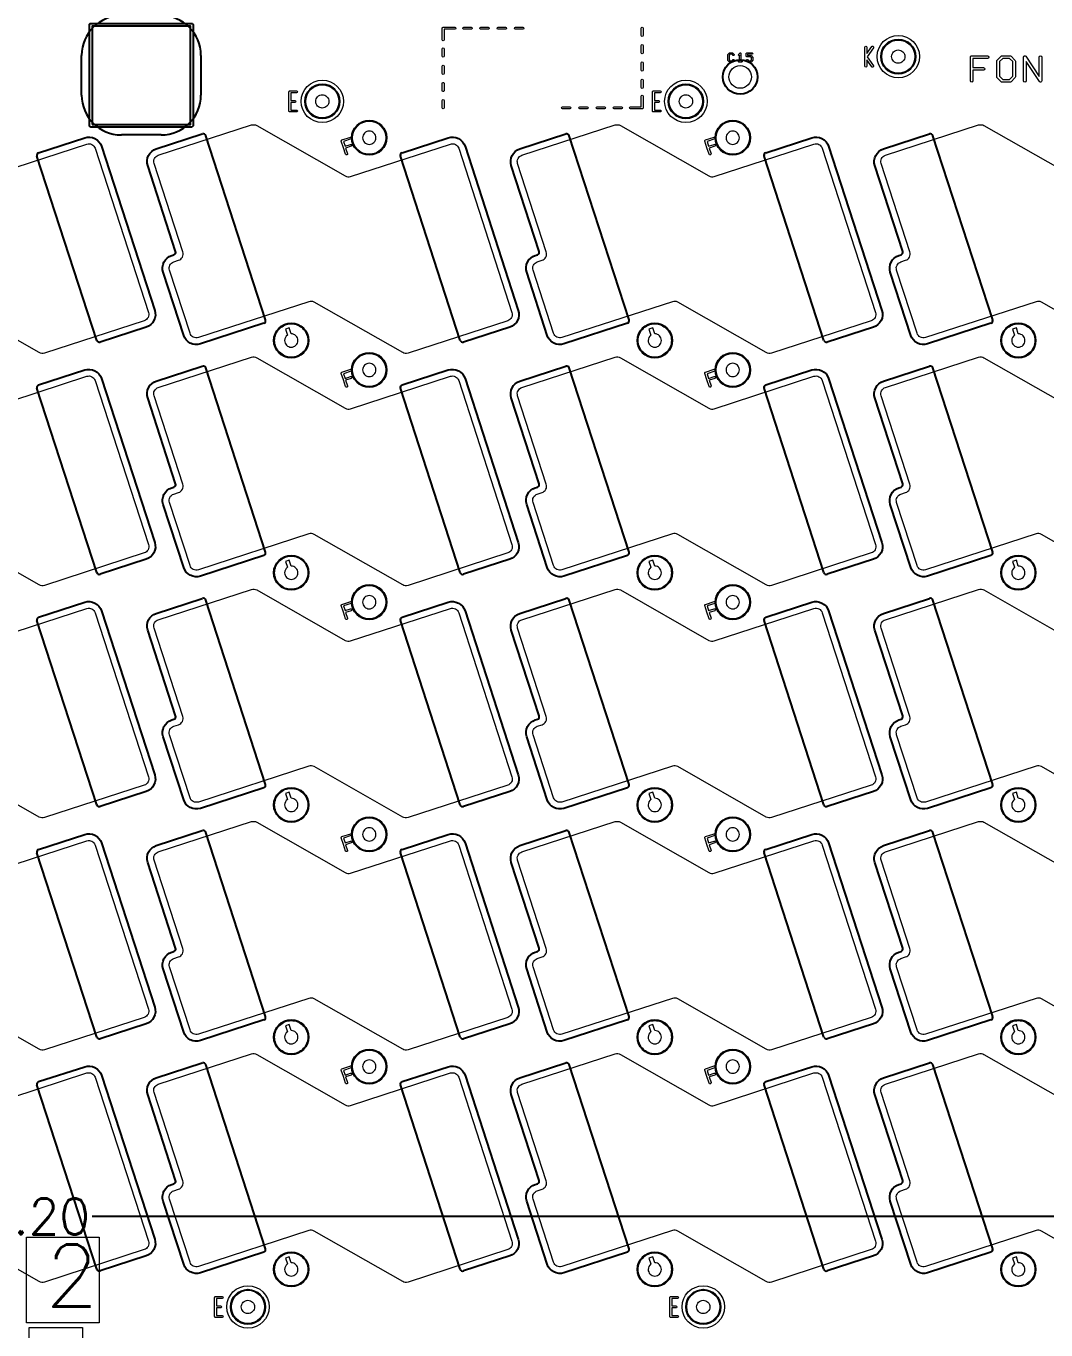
# Model space of a CAD drawing. Extents: x 2864 to 3941, y 2420 to 3182.
# Drawn here: x 3183.3 to 3260.1, y 2864.1 to 2962.4 of the extents above; entities that cross this region are included whole.
import ezdxf

# ---------------------------------------------------------------- set-up
doc = ezdxf.new("R2010")
doc.units = 0
doc.layers.get('0').update_dxf_attribs({"lineweight": 0})
doc.layers.get('Defpoints').update_dxf_attribs({"lineweight": 0})
for name, color, linetype in [('emia-t-dxf', 4, 'Continuous'), ('二维码', 11, 'Continuous'), ('尺寸线', 3, 'Continuous')]:
    doc.layers.add(name, color=color, linetype=linetype)
doc.layers.add('備註', color=1, linetype='Continuous', lineweight=0)
doc.styles.get("Standard").update_dxf_attribs({"font": 'simplex.shx', "height": 2.7})
doc.dimstyles.get("Standard").update_dxf_attribs({"dimtxt": 6, "dimasz": 0.18, "dimexe": 0.18, "dimexo": 0.0625, "dimgap": 0.09, "dimtad": 0, "dimzin": 0, "dimdsep": 46, "dimtxsty": 'Standard', "dimcen": 0.09, "dimadec": 0, "dimazin": 0, "dimtfac": 1, "dimtdec": 4, "dimtofl": 0, "dimtmove": 0, "dimatfit": 3, "dimfxl": 0, "dimtolj": 1, "dimtzin": 0, "dimarcsym": 0})

# ---------------------------------------------------------------- blocks, each defined once
blk = doc.blocks.new('*D5')
at = {"layer": 'Defpoints', "color": 0, "linetype": 'Continuous'}
for p in [(3291.338, 2872.667), (3072.138, 2856.456), (3291.338, 2856.456)]:
    blk.add_point(p, dxfattribs=at)
at = {"layer": '尺寸线', "color": 0, "linetype": 'Continuous', "lineweight": -2}
for p, q in [((3072.138, 2856.518), (3072.138, 2872.847)), ((3072.318, 2872.667), (3175.22, 2872.667)), ((3291.158, 2872.667), (3188.257, 2872.667)), ((3291.338, 2856.518), (3291.338, 2872.847))]:
    blk.add_line(p, q, dxfattribs=at)
at = {"layer": '尺寸线', "color": 0, "linetype": 'Continuous'}
for points in [[(3072.318, 2872.697), (3072.318, 2872.637), (3072.138, 2872.667)], [(3291.158, 2872.637), (3291.158, 2872.697), (3291.338, 2872.667)]]:
    blk.add_solid(points, dxfattribs=at)
at = {"layer": '尺寸线', "color": 0, "linetype": 'Continuous', "insert": (3181.738, 2872.667), "char_height": 2.7, "attachment_point": 5, "rotation": 360}
blk.add_mtext('\\A1;219.20', dxfattribs=at)

msp = doc.modelspace()

# ---------------------------------------------------------------- linework, layer by layer
at = {"linetype": 'Continuous'}
for points in [[(3214.634, 2961.328), (3214.634, 2962.203, -0.414239), (3214.71, 2962.278), (3215.585, 2962.278, -1), (3215.585, 2962.127), (3214.785, 2962.127), (3214.785, 2961.328, -1)], [(3216.26, 2962.127, -1), (3216.26, 2962.278), (3216.81, 2962.278, -1), (3216.81, 2962.127)], [(3217.56, 2962.127, -1), (3217.56, 2962.278), (3218.11, 2962.278, -1), (3218.11, 2962.127)], [(3218.86, 2962.127, -1), (3218.86, 2962.278), (3219.41, 2962.278, -1), (3219.41, 2962.127)], [(3220.16, 2962.127, -1), (3220.16, 2962.278), (3220.71, 2962.278, -1), (3220.71, 2962.127)], [(3229.635, 2961.652), (3229.635, 2962.202, -1), (3229.786, 2962.202), (3229.786, 2961.652, -1)], [(3214.634, 2960.103), (3214.634, 2960.653, -1), (3214.785, 2960.653), (3214.785, 2960.103, -1)], [(3229.635, 2960.352), (3229.635, 2960.902, -1), (3229.786, 2960.902), (3229.786, 2960.352, -1)], [(3248.511, 2960.069, -0.414217), (3249.011, 2960.569, -0.414217), (3249.511, 2960.069, -0.414217), (3249.011, 2959.569, -0.414217)], [(3229.635, 2959.052), (3229.635, 2959.602, -1), (3229.786, 2959.602), (3229.786, 2959.052, -1)], [(3236.154, 2959.803), (3236.154, 2960.201, -0.200121), (3236.168, 2960.236), (3236.268, 2960.335, -0.200121), (3236.303, 2960.35), (3236.502, 2960.35, -0.200121), (3236.537, 2960.335), (3236.636, 2960.236, -1), (3236.566, 2960.165), (3236.481, 2960.25), (3236.324, 2960.25), (3236.254, 2960.18), (3236.254, 2959.824), (3236.324, 2959.754), (3236.481, 2959.754), (3236.566, 2959.839, -1), (3236.636, 2959.768), (3236.537, 2959.669, -0.200121), (3236.502, 2959.654), (3236.303, 2959.654, -0.200121), (3236.268, 2959.669), (3236.168, 2959.768, -0.200121)], [(3237.554, 2960.101), (3237.554, 2960.3, -0.414253), (3237.604, 2960.35), (3238.001, 2960.35, -1), (3238.001, 2960.25), (3237.654, 2960.25), (3237.654, 2960.151), (3237.902, 2960.151, -0.200121), (3237.937, 2960.137), (3238.036, 2960.038, -0.200121), (3238.051, 2960.002), (3238.051, 2959.803, -0.200121), (3238.036, 2959.768), (3237.937, 2959.669, -0.200121), (3237.902, 2959.654), (3237.703, 2959.654, -0.200121), (3237.668, 2959.669), (3237.568, 2959.768, -1), (3237.639, 2959.839), (3237.724, 2959.754), (3237.881, 2959.754), (3237.951, 2959.824), (3237.951, 2959.981), (3237.881, 2960.051), (3237.604, 2960.051, -0.414253)], [(3254.442, 2958.246), (3254.442, 2959.14), (3254.442, 2960.034, -0.414228), (3254.542, 2960.134), (3255.734, 2960.134, -1), (3255.734, 2959.934), (3254.642, 2959.934), (3254.642, 2959.24), (3255.436, 2959.24, -1), (3255.436, 2959.04), (3254.642, 2959.04), (3254.642, 2958.246, -1)], [(3256.442, 2958.544), (3256.442, 2959.736, -0.200082), (3256.472, 2959.807), (3256.769, 2960.105, -0.200082), (3256.84, 2960.134), (3257.436, 2960.134, -0.200082), (3257.507, 2960.105), (3257.805, 2959.807, -0.200082), (3257.834, 2959.736), (3257.834, 2958.544, -0.200082), (3257.805, 2958.473), (3257.507, 2958.176, -0.200082), (3257.436, 2958.146), (3256.84, 2958.146, -0.200082), (3256.769, 2958.176), (3256.472, 2958.473, -0.200082)], [(3214.634, 2958.803), (3214.634, 2959.353, -1), (3214.785, 2959.353), (3214.785, 2958.803, -1)], [(3236.247, 2958.537, -0.414215), (3237.097, 2959.387, -0.414215), (3237.947, 2958.537, -0.414215), (3237.097, 2957.687, -0.414215)], [(3203.089, 2955.97), (3203.089, 2956.69), (3203.089, 2957.41, -0.414241), (3203.164, 2957.485), (3203.661, 2957.485, -1), (3203.661, 2957.335), (3203.239, 2957.335), (3203.239, 2956.765), (3203.536, 2956.765, -1), (3203.536, 2956.615), (3203.239, 2956.615), (3203.239, 2956.045), (3203.661, 2956.045, -1), (3203.661, 2955.895), (3203.164, 2955.895, -0.414241)], [(3214.634, 2957.503), (3214.634, 2958.053, -1), (3214.785, 2958.053), (3214.785, 2957.503, -1)], [(3229.635, 2957.752), (3229.635, 2958.302, -1), (3229.786, 2958.302), (3229.786, 2957.752, -1)], [(3230.489, 2955.97), (3230.489, 2956.69), (3230.489, 2957.41, -0.414241), (3230.564, 2957.485), (3231.061, 2957.485, -1), (3231.061, 2957.335), (3230.639, 2957.335), (3230.639, 2956.765), (3230.936, 2956.765, -1), (3230.936, 2956.615), (3230.639, 2956.615), (3230.639, 2956.045), (3231.061, 2956.045, -1), (3231.061, 2955.895), (3230.564, 2955.895, -0.414241)], [(3205.103, 2956.696, -0.414217), (3205.603, 2957.196, -0.414217), (3206.103, 2956.696, -0.414217), (3205.603, 2956.196, -0.414217)], [(3214.634, 2956.203), (3214.634, 2956.753, -1), (3214.785, 2956.753), (3214.785, 2956.203, -1)], [(3228.835, 2956.127, -1), (3228.835, 2956.278), (3229.634, 2956.278), (3229.634, 2957.077, -1), (3229.785, 2957.077), (3229.785, 2956.203, -0.414239), (3229.71, 2956.127)], [(3232.503, 2956.696, -0.414217), (3233.003, 2957.196, -0.414217), (3233.503, 2956.696, -0.414217), (3233.003, 2956.196, -0.414217)], [(3223.71, 2956.127, -1), (3223.71, 2956.278), (3224.26, 2956.278, -1), (3224.26, 2956.127)], [(3225.01, 2956.127, -1), (3225.01, 2956.278), (3225.56, 2956.278, -1), (3225.56, 2956.127)], [(3226.31, 2956.127, -1), (3226.31, 2956.278), (3226.86, 2956.278, -1), (3226.86, 2956.127)], [(3227.61, 2956.127, -1), (3227.61, 2956.278), (3228.16, 2956.278, -1), (3228.16, 2956.127)], [(3165.523, 2952.006, -0.41422), (3165.844, 2952.636), (3172.865, 2954.917, -0.211093), (3173.267, 2954.876), (3179.933, 2951.077, 0.211093), (3180.335, 2951.035), (3187.852, 2953.478, -0.41422), (3188.482, 2953.157), (3192.499, 2940.793, -0.414215), (3192.178, 2940.163), (3184.662, 2937.721, -0.211093), (3184.26, 2937.762), (3177.593, 2941.561, 0.211091), (3177.191, 2941.602), (3168.862, 2938.896, -0.414218), (3168.232, 2939.217), (3166.687, 2943.972, -0.414217), (3167.008, 2944.602), (3167.365, 2944.718, 0.414216), (3167.686, 2945.348)], [(3192.923, 2952.006, -0.41422), (3193.244, 2952.636), (3200.265, 2954.917, -0.211093), (3200.667, 2954.876), (3207.333, 2951.077, 0.211093), (3207.735, 2951.035), (3215.252, 2953.478, -0.41422), (3215.882, 2953.157), (3219.899, 2940.793, -0.414215), (3219.578, 2940.163), (3212.062, 2937.721, -0.211093), (3211.66, 2937.762), (3204.993, 2941.561, 0.211091), (3204.591, 2941.602), (3196.262, 2938.896, -0.414218), (3195.632, 2939.217), (3194.087, 2943.972, -0.414217), (3194.408, 2944.602), (3194.765, 2944.718, 0.414216), (3195.086, 2945.348)], [(3220.323, 2952.006, -0.41422), (3220.644, 2952.636), (3227.665, 2954.917, -0.211093), (3228.067, 2954.876), (3234.733, 2951.077, 0.211093), (3235.135, 2951.035), (3242.652, 2953.478, -0.41422), (3243.282, 2953.157), (3247.299, 2940.793, -0.414215), (3246.978, 2940.163), (3239.462, 2937.721, -0.211093), (3239.06, 2937.762), (3232.393, 2941.561, 0.211091), (3231.991, 2941.602), (3223.662, 2938.896, -0.414218), (3223.032, 2939.217), (3221.487, 2943.972, -0.414217), (3221.808, 2944.602), (3222.165, 2944.718, 0.414216), (3222.486, 2945.348)], [(3247.723, 2952.006, -0.41422), (3248.044, 2952.636), (3255.065, 2954.917, -0.211093), (3255.467, 2954.876), (3262.133, 2951.077, 0.211093), (3262.535, 2951.035), (3270.052, 2953.478, -0.41422), (3270.682, 2953.157), (3274.699, 2940.793, -0.414215), (3274.378, 2940.163), (3266.862, 2937.721, -0.211093), (3266.46, 2937.762), (3259.793, 2941.561, 0.211091), (3259.391, 2941.602), (3251.062, 2938.896, -0.414218), (3250.432, 2939.217), (3248.887, 2943.972, -0.414217), (3249.208, 2944.602), (3249.565, 2944.718, 0.414216), (3249.886, 2945.348)], [(3207.033, 2953.697, -0.414237), (3207.081, 2953.792), (3207.743, 2954.007, -1), (3207.789, 2953.864), (3207.199, 2953.672), (3207.314, 2953.319), (3207.739, 2953.457, -1), (3207.785, 2953.314), (3207.36, 2953.176), (3207.498, 2952.752, -1), (3207.356, 2952.705), (3207.195, 2953.201), (3207.194, 2953.201)], [(3208.638, 2953.956, 0.414217), (3209.138, 2953.456, 0.414217), (3209.638, 2953.956, 0.414217), (3209.138, 2954.456, 0.414217)], [(3234.433, 2953.697, -0.414237), (3234.481, 2953.792), (3235.143, 2954.007, -1), (3235.189, 2953.864), (3234.599, 2953.672), (3234.714, 2953.319), (3235.139, 2953.457, -1), (3235.185, 2953.314), (3234.76, 2953.176), (3234.898, 2952.752, -1), (3234.756, 2952.705), (3234.595, 2953.201), (3234.594, 2953.201)], [(3236.038, 2953.956, 0.414217), (3236.538, 2953.456, 0.414217), (3237.038, 2953.956, 0.414217), (3236.538, 2954.456, 0.414217)], [(3202.011, 2938.676, -0.414215), (3203.261, 2939.926, -0.414215), (3204.511, 2938.676, -0.414215), (3203.261, 2937.426, -0.414215)], [(3229.411, 2938.676, -0.414215), (3230.661, 2939.926, -0.414215), (3231.911, 2938.676, -0.414215), (3230.661, 2937.426, -0.414215)], [(3256.811, 2938.676, -0.414215), (3258.061, 2939.926, -0.414215), (3259.311, 2938.676, -0.414215), (3258.061, 2937.426, -0.414215)], [(3202.761, 2938.676, 0.414217), (3203.261, 2938.176, 0.414217), (3203.761, 2938.676, 0.414217), (3203.261, 2939.176, 0.002897), (3203.256, 2939.176), (3203.11, 2939.627), (3202.824, 2939.534), (3202.971, 2939.084, 0.242589)], [(3230.161, 2938.676, 0.414217), (3230.661, 2938.176, 0.414217), (3231.161, 2938.676, 0.414217), (3230.661, 2939.176, 0.002897), (3230.656, 2939.176), (3230.51, 2939.627), (3230.224, 2939.534), (3230.371, 2939.084, 0.242589)], [(3257.561, 2938.676, 0.414217), (3258.061, 2938.176, 0.414217), (3258.561, 2938.676, 0.414217), (3258.061, 2939.176, 0.002897), (3258.056, 2939.176), (3257.91, 2939.627), (3257.624, 2939.534), (3257.771, 2939.084, 0.242589)], [(3165.523, 2934.506, -0.41422), (3165.844, 2935.136), (3172.865, 2937.417, -0.211093), (3173.267, 2937.376), (3179.933, 2933.577, 0.211093), (3180.335, 2933.535), (3187.852, 2935.978, -0.41422), (3188.482, 2935.657), (3192.499, 2923.293, -0.414215), (3192.178, 2922.663), (3184.662, 2920.221, -0.211093), (3184.26, 2920.262), (3177.593, 2924.061, 0.211091), (3177.191, 2924.102), (3168.862, 2921.396, -0.414218), (3168.232, 2921.717), (3166.687, 2926.472, -0.414217), (3167.008, 2927.102), (3167.365, 2927.218, 0.414216), (3167.686, 2927.848)], [(3192.923, 2934.506, -0.41422), (3193.244, 2935.136), (3200.265, 2937.417, -0.211093), (3200.667, 2937.376), (3207.333, 2933.577, 0.211093), (3207.735, 2933.535), (3215.252, 2935.978, -0.41422), (3215.882, 2935.657), (3219.899, 2923.293, -0.414215), (3219.578, 2922.663), (3212.062, 2920.221, -0.211093), (3211.66, 2920.262), (3204.993, 2924.061, 0.211091), (3204.591, 2924.102), (3196.262, 2921.396, -0.414218), (3195.632, 2921.717), (3194.087, 2926.472, -0.414217), (3194.408, 2927.102), (3194.765, 2927.218, 0.414216), (3195.086, 2927.848)], [(3208.638, 2936.456, 0.414217), (3209.138, 2935.956, 0.414217), (3209.638, 2936.456, 0.414217), (3209.138, 2936.956, 0.414217)], [(3220.323, 2934.506, -0.41422), (3220.644, 2935.136), (3227.665, 2937.417, -0.211093), (3228.067, 2937.376), (3234.733, 2933.577, 0.211093), (3235.135, 2933.535), (3242.652, 2935.978, -0.41422), (3243.282, 2935.657), (3247.299, 2923.293, -0.414215), (3246.978, 2922.663), (3239.462, 2920.221, -0.211093), (3239.06, 2920.262), (3232.393, 2924.061, 0.211091), (3231.991, 2924.102), (3223.662, 2921.396, -0.414218), (3223.032, 2921.717), (3221.487, 2926.472, -0.414217), (3221.808, 2927.102), (3222.165, 2927.218, 0.414216), (3222.486, 2927.848)], [(3236.038, 2936.456, 0.414217), (3236.538, 2935.956, 0.414217), (3237.038, 2936.456, 0.414217), (3236.538, 2936.956, 0.414217)], [(3247.723, 2934.506, -0.41422), (3248.044, 2935.136), (3255.065, 2937.417, -0.211093), (3255.467, 2937.376), (3262.133, 2933.577, 0.211093), (3262.535, 2933.535), (3270.052, 2935.978, -0.41422), (3270.682, 2935.657), (3274.699, 2923.293, -0.414215), (3274.378, 2922.663), (3266.862, 2920.221, -0.211093), (3266.46, 2920.262), (3259.793, 2924.061, 0.211091), (3259.391, 2924.102), (3251.062, 2921.396, -0.414218), (3250.432, 2921.717), (3248.887, 2926.472, -0.414217), (3249.208, 2927.102), (3249.565, 2927.218, 0.414216), (3249.886, 2927.848)], [(3207.033, 2936.197, -0.414237), (3207.081, 2936.292), (3207.743, 2936.507, -1), (3207.789, 2936.364), (3207.199, 2936.172), (3207.314, 2935.819), (3207.739, 2935.957, -1), (3207.785, 2935.814), (3207.36, 2935.676), (3207.498, 2935.252, -1), (3207.356, 2935.205), (3207.195, 2935.701), (3207.194, 2935.701)], [(3234.433, 2936.197, -0.414237), (3234.481, 2936.292), (3235.143, 2936.507, -1), (3235.189, 2936.364), (3234.599, 2936.172), (3234.714, 2935.819), (3235.139, 2935.957, -1), (3235.185, 2935.814), (3234.76, 2935.676), (3234.898, 2935.252, -1), (3234.756, 2935.205), (3234.595, 2935.701), (3234.594, 2935.701)], [(3202.011, 2921.176, -0.414215), (3203.261, 2922.426, -0.414215), (3204.511, 2921.176, -0.414215), (3203.261, 2919.926, -0.414215)], [(3202.761, 2921.176, 0.414217), (3203.261, 2920.676, 0.414217), (3203.761, 2921.176, 0.414217), (3203.261, 2921.676, 0.002897), (3203.256, 2921.676), (3203.11, 2922.127), (3202.824, 2922.034), (3202.971, 2921.584, 0.242589)], [(3229.411, 2921.176, -0.414215), (3230.661, 2922.426, -0.414215), (3231.911, 2921.176, -0.414215), (3230.661, 2919.926, -0.414215)], [(3230.161, 2921.176, 0.414217), (3230.661, 2920.676, 0.414217), (3231.161, 2921.176, 0.414217), (3230.661, 2921.676, 0.002897), (3230.656, 2921.676), (3230.51, 2922.127), (3230.224, 2922.034), (3230.371, 2921.584, 0.242589)], [(3256.811, 2921.176, -0.414215), (3258.061, 2922.426, -0.414215), (3259.311, 2921.176, -0.414215), (3258.061, 2919.926, -0.414215)], [(3257.561, 2921.176, 0.414217), (3258.061, 2920.676, 0.414217), (3258.561, 2921.176, 0.414217), (3258.061, 2921.676, 0.002897), (3258.056, 2921.676), (3257.91, 2922.127), (3257.624, 2922.034), (3257.771, 2921.584, 0.242589)], [(3165.523, 2917.006, -0.41422), (3165.844, 2917.636), (3172.865, 2919.917, -0.211093), (3173.267, 2919.876), (3179.933, 2916.077, 0.211093), (3180.335, 2916.035), (3187.852, 2918.478, -0.41422), (3188.482, 2918.157), (3192.499, 2905.793, -0.414215), (3192.178, 2905.163), (3184.662, 2902.721, -0.211093), (3184.26, 2902.762), (3177.593, 2906.561, 0.211091), (3177.191, 2906.602), (3168.862, 2903.896, -0.414218), (3168.232, 2904.217), (3166.687, 2908.972, -0.414217), (3167.008, 2909.602), (3167.365, 2909.718, 0.414216), (3167.686, 2910.348)], [(3192.923, 2917.006, -0.41422), (3193.244, 2917.636), (3200.265, 2919.917, -0.211093), (3200.667, 2919.876), (3207.333, 2916.077, 0.211093), (3207.735, 2916.035), (3215.252, 2918.478, -0.41422), (3215.882, 2918.157), (3219.899, 2905.793, -0.414215), (3219.578, 2905.163), (3212.062, 2902.721, -0.211093), (3211.66, 2902.762), (3204.993, 2906.561, 0.211091), (3204.591, 2906.602), (3196.262, 2903.896, -0.414218), (3195.632, 2904.217), (3194.087, 2908.972, -0.414217), (3194.408, 2909.602), (3194.765, 2909.718, 0.414216), (3195.086, 2910.348)], [(3208.638, 2918.956, 0.414217), (3209.138, 2918.456, 0.414217), (3209.638, 2918.956, 0.414217), (3209.138, 2919.456, 0.414217)], [(3220.323, 2917.006, -0.41422), (3220.644, 2917.636), (3227.665, 2919.917, -0.211093), (3228.067, 2919.876), (3234.733, 2916.077, 0.211093), (3235.135, 2916.035), (3242.652, 2918.478, -0.41422), (3243.282, 2918.157), (3247.299, 2905.793, -0.414215), (3246.978, 2905.163), (3239.462, 2902.721, -0.211093), (3239.06, 2902.762), (3232.393, 2906.561, 0.211091), (3231.991, 2906.602), (3223.662, 2903.896, -0.414218), (3223.032, 2904.217), (3221.487, 2908.972, -0.414217), (3221.808, 2909.602), (3222.165, 2909.718, 0.414216), (3222.486, 2910.348)], [(3236.038, 2918.956, 0.414217), (3236.538, 2918.456, 0.414217), (3237.038, 2918.956, 0.414217), (3236.538, 2919.456, 0.414217)], [(3247.723, 2917.006, -0.41422), (3248.044, 2917.636), (3255.065, 2919.917, -0.211093), (3255.467, 2919.876), (3262.133, 2916.077, 0.211093), (3262.535, 2916.035), (3270.052, 2918.478, -0.41422), (3270.682, 2918.157), (3274.699, 2905.793, -0.414215), (3274.378, 2905.163), (3266.862, 2902.721, -0.211093), (3266.46, 2902.762), (3259.793, 2906.561, 0.211091), (3259.391, 2906.602), (3251.062, 2903.896, -0.414218), (3250.432, 2904.217), (3248.887, 2908.972, -0.414217), (3249.208, 2909.602), (3249.565, 2909.718, 0.414216), (3249.886, 2910.348)], [(3207.033, 2918.697, -0.414237), (3207.081, 2918.792), (3207.743, 2919.007, -1), (3207.789, 2918.864), (3207.199, 2918.672), (3207.314, 2918.319), (3207.739, 2918.457, -1), (3207.785, 2918.314), (3207.36, 2918.176), (3207.498, 2917.752, -1), (3207.356, 2917.705), (3207.195, 2918.201), (3207.194, 2918.201)], [(3234.433, 2918.697, -0.414237), (3234.481, 2918.792), (3235.143, 2919.007, -1), (3235.189, 2918.864), (3234.599, 2918.672), (3234.714, 2918.319), (3235.139, 2918.457, -1), (3235.185, 2918.314), (3234.76, 2918.176), (3234.898, 2917.752, -1), (3234.756, 2917.705), (3234.595, 2918.201), (3234.594, 2918.201)], [(3202.011, 2903.676, -0.414215), (3203.261, 2904.926, -0.414215), (3204.511, 2903.676, -0.414215), (3203.261, 2902.426, -0.414215)], [(3202.761, 2903.676, 0.414217), (3203.261, 2903.176, 0.414217), (3203.761, 2903.676, 0.414217), (3203.261, 2904.176, 0.002897), (3203.256, 2904.176), (3203.11, 2904.627), (3202.824, 2904.534), (3202.971, 2904.084, 0.242589)], [(3229.411, 2903.676, -0.414215), (3230.661, 2904.926, -0.414215), (3231.911, 2903.676, -0.414215), (3230.661, 2902.426, -0.414215)], [(3230.161, 2903.676, 0.414217), (3230.661, 2903.176, 0.414217), (3231.161, 2903.676, 0.414217), (3230.661, 2904.176, 0.002897), (3230.656, 2904.176), (3230.51, 2904.627), (3230.224, 2904.534), (3230.371, 2904.084, 0.242589)], [(3256.811, 2903.676, -0.414215), (3258.061, 2904.926, -0.414215), (3259.311, 2903.676, -0.414215), (3258.061, 2902.426, -0.414215)], [(3257.561, 2903.676, 0.414217), (3258.061, 2903.176, 0.414217), (3258.561, 2903.676, 0.414217), (3258.061, 2904.176, 0.002897), (3258.056, 2904.176), (3257.91, 2904.627), (3257.624, 2904.534), (3257.771, 2904.084, 0.242589)], [(3165.523, 2899.506, -0.41422), (3165.844, 2900.136), (3172.865, 2902.417, -0.211093), (3173.267, 2902.376), (3179.933, 2898.577, 0.211093), (3180.335, 2898.535), (3187.852, 2900.978, -0.41422), (3188.482, 2900.657), (3192.499, 2888.293, -0.414215), (3192.178, 2887.663), (3184.662, 2885.221, -0.211093), (3184.26, 2885.262), (3177.593, 2889.061, 0.211091), (3177.191, 2889.102), (3168.862, 2886.396, -0.414218), (3168.232, 2886.717), (3166.687, 2891.472, -0.414217), (3167.008, 2892.102), (3167.365, 2892.218, 0.414216), (3167.686, 2892.848)], [(3192.923, 2899.506, -0.41422), (3193.244, 2900.136), (3200.265, 2902.417, -0.211093), (3200.667, 2902.376), (3207.333, 2898.577, 0.211093), (3207.735, 2898.535), (3215.252, 2900.978, -0.41422), (3215.882, 2900.657), (3219.899, 2888.293, -0.414215), (3219.578, 2887.663), (3212.062, 2885.221, -0.211093), (3211.66, 2885.262), (3204.993, 2889.061, 0.211091), (3204.591, 2889.102), (3196.262, 2886.396, -0.414218), (3195.632, 2886.717), (3194.087, 2891.472, -0.414217), (3194.408, 2892.102), (3194.765, 2892.218, 0.414216), (3195.086, 2892.848)], [(3207.033, 2901.197, -0.414237), (3207.081, 2901.292), (3207.743, 2901.507, -1), (3207.789, 2901.364), (3207.199, 2901.172), (3207.314, 2900.819), (3207.739, 2900.957, -1), (3207.785, 2900.814), (3207.36, 2900.676), (3207.498, 2900.252, -1), (3207.356, 2900.205), (3207.195, 2900.701), (3207.194, 2900.701)], [(3208.638, 2901.456, 0.414217), (3209.138, 2900.956, 0.414217), (3209.638, 2901.456, 0.414217), (3209.138, 2901.956, 0.414217)], [(3220.323, 2899.506, -0.41422), (3220.644, 2900.136), (3227.665, 2902.417, -0.211093), (3228.067, 2902.376), (3234.733, 2898.577, 0.211093), (3235.135, 2898.535), (3242.652, 2900.978, -0.41422), (3243.282, 2900.657), (3247.299, 2888.293, -0.414215), (3246.978, 2887.663), (3239.462, 2885.221, -0.211093), (3239.06, 2885.262), (3232.393, 2889.061, 0.211091), (3231.991, 2889.102), (3223.662, 2886.396, -0.414218), (3223.032, 2886.717), (3221.487, 2891.472, -0.414217), (3221.808, 2892.102), (3222.165, 2892.218, 0.414216), (3222.486, 2892.848)], [(3234.433, 2901.197, -0.414237), (3234.481, 2901.292), (3235.143, 2901.507, -1), (3235.189, 2901.364), (3234.599, 2901.172), (3234.714, 2900.819), (3235.139, 2900.957, -1), (3235.185, 2900.814), (3234.76, 2900.676), (3234.898, 2900.252, -1), (3234.756, 2900.205), (3234.595, 2900.701), (3234.594, 2900.701)], [(3236.038, 2901.456, 0.414217), (3236.538, 2900.956, 0.414217), (3237.038, 2901.456, 0.414217), (3236.538, 2901.956, 0.414217)], [(3247.723, 2899.506, -0.41422), (3248.044, 2900.136), (3255.065, 2902.417, -0.211093), (3255.467, 2902.376), (3262.133, 2898.577, 0.211093), (3262.535, 2898.535), (3270.052, 2900.978, -0.41422), (3270.682, 2900.657), (3274.699, 2888.293, -0.414215), (3274.378, 2887.663), (3266.862, 2885.221, -0.211093), (3266.46, 2885.262), (3259.793, 2889.061, 0.211091), (3259.391, 2889.102), (3251.062, 2886.396, -0.414218), (3250.432, 2886.717), (3248.887, 2891.472, -0.414217), (3249.208, 2892.102), (3249.565, 2892.218, 0.414216), (3249.886, 2892.848)], [(3202.011, 2886.176, -0.414215), (3203.261, 2887.426, -0.414215), (3204.511, 2886.176, -0.414215), (3203.261, 2884.926, -0.414215)], [(3202.761, 2886.176, 0.414217), (3203.261, 2885.676, 0.414217), (3203.761, 2886.176, 0.414217), (3203.261, 2886.676, 0.002897), (3203.256, 2886.676), (3203.11, 2887.127), (3202.824, 2887.034), (3202.971, 2886.584, 0.242589)], [(3229.411, 2886.176, -0.414215), (3230.661, 2887.426, -0.414215), (3231.911, 2886.176, -0.414215), (3230.661, 2884.926, -0.414215)], [(3230.161, 2886.176, 0.414217), (3230.661, 2885.676, 0.414217), (3231.161, 2886.176, 0.414217), (3230.661, 2886.676, 0.002897), (3230.656, 2886.676), (3230.51, 2887.127), (3230.224, 2887.034), (3230.371, 2886.584, 0.242589)], [(3256.811, 2886.176, -0.414215), (3258.061, 2887.426, -0.414215), (3259.311, 2886.176, -0.414215), (3258.061, 2884.926, -0.414215)], [(3257.561, 2886.176, 0.414217), (3258.061, 2885.676, 0.414217), (3258.561, 2886.176, 0.414217), (3258.061, 2886.676, 0.002897), (3258.056, 2886.676), (3257.91, 2887.127), (3257.624, 2887.034), (3257.771, 2886.584, 0.242589)], [(3165.523, 2882.006, -0.41422), (3165.844, 2882.636), (3172.865, 2884.917, -0.211093), (3173.267, 2884.876), (3179.933, 2881.077, 0.211093), (3180.335, 2881.035), (3187.852, 2883.478, -0.41422), (3188.482, 2883.157), (3192.499, 2870.793, -0.414215), (3192.178, 2870.163), (3184.662, 2867.721, -0.211093), (3184.26, 2867.762), (3177.593, 2871.561, 0.211091), (3177.191, 2871.602), (3168.862, 2868.896, -0.414218), (3168.232, 2869.217), (3166.687, 2873.972, -0.414217), (3167.008, 2874.602), (3167.365, 2874.718, 0.414216), (3167.686, 2875.348)], [(3192.923, 2882.006, -0.41422), (3193.244, 2882.636), (3200.265, 2884.917, -0.211093), (3200.667, 2884.876), (3207.333, 2881.077, 0.211093), (3207.735, 2881.035), (3215.252, 2883.478, -0.41422), (3215.882, 2883.157), (3219.899, 2870.793, -0.414215), (3219.578, 2870.163), (3212.062, 2867.721, -0.211093), (3211.66, 2867.762), (3204.993, 2871.561, 0.211091), (3204.591, 2871.602), (3196.262, 2868.896, -0.414218), (3195.632, 2869.217), (3194.087, 2873.972, -0.414217), (3194.408, 2874.602), (3194.765, 2874.718, 0.414216), (3195.086, 2875.348)], [(3220.323, 2882.006, -0.41422), (3220.644, 2882.636), (3227.665, 2884.917, -0.211093), (3228.067, 2884.876), (3234.733, 2881.077, 0.211093), (3235.135, 2881.035), (3242.652, 2883.478, -0.41422), (3243.282, 2883.157), (3247.299, 2870.793, -0.414215), (3246.978, 2870.163), (3239.462, 2867.721, -0.211093), (3239.06, 2867.762), (3232.393, 2871.561, 0.211091), (3231.991, 2871.602), (3223.662, 2868.896, -0.414218), (3223.032, 2869.217), (3221.487, 2873.972, -0.414217), (3221.808, 2874.602), (3222.165, 2874.718, 0.414216), (3222.486, 2875.348)], [(3247.723, 2882.006, -0.41422), (3248.044, 2882.636), (3255.065, 2884.917, -0.211093), (3255.467, 2884.876), (3262.133, 2881.077, 0.211093), (3262.535, 2881.035), (3270.052, 2883.478, -0.41422), (3270.682, 2883.157), (3274.699, 2870.793, -0.414215), (3274.378, 2870.163), (3266.862, 2867.721, -0.211093), (3266.46, 2867.762), (3259.793, 2871.561, 0.211091), (3259.391, 2871.602), (3251.062, 2868.896, -0.414218), (3250.432, 2869.217), (3248.887, 2873.972, -0.414217), (3249.208, 2874.602), (3249.565, 2874.718, 0.414216), (3249.886, 2875.348)], [(3207.033, 2883.697, -0.414237), (3207.081, 2883.792), (3207.743, 2884.007, -1), (3207.789, 2883.864), (3207.199, 2883.672), (3207.314, 2883.319), (3207.739, 2883.457, -1), (3207.785, 2883.314), (3207.36, 2883.176), (3207.498, 2882.752, -1), (3207.356, 2882.705), (3207.195, 2883.201), (3207.194, 2883.201)], [(3208.638, 2883.956, 0.414217), (3209.138, 2883.456, 0.414217), (3209.638, 2883.956, 0.414217), (3209.138, 2884.456, 0.414217)], [(3234.433, 2883.697, -0.414237), (3234.481, 2883.792), (3235.143, 2884.007, -1), (3235.189, 2883.864), (3234.599, 2883.672), (3234.714, 2883.319), (3235.139, 2883.457, -1), (3235.185, 2883.314), (3234.76, 2883.176), (3234.898, 2882.752, -1), (3234.756, 2882.705), (3234.595, 2883.201), (3234.594, 2883.201)], [(3236.038, 2883.956, 0.414217), (3236.538, 2883.456, 0.414217), (3237.038, 2883.956, 0.414217), (3236.538, 2884.456, 0.414217)], [(3202.011, 2868.676, -0.414215), (3203.261, 2869.926, -0.414215), (3204.511, 2868.676, -0.414215), (3203.261, 2867.426, -0.414215)], [(3202.761, 2868.676, 0.414217), (3203.261, 2868.176, 0.414217), (3203.761, 2868.676, 0.414217), (3203.261, 2869.176, 0.002897), (3203.256, 2869.176), (3203.11, 2869.627), (3202.824, 2869.534), (3202.971, 2869.084, 0.242589)], [(3229.411, 2868.676, -0.414215), (3230.661, 2869.926, -0.414215), (3231.911, 2868.676, -0.414215), (3230.661, 2867.426, -0.414215)], [(3230.161, 2868.676, 0.414217), (3230.661, 2868.176, 0.414217), (3231.161, 2868.676, 0.414217), (3230.661, 2869.176, 0.002897), (3230.656, 2869.176), (3230.51, 2869.627), (3230.224, 2869.534), (3230.371, 2869.084, 0.242589)], [(3256.811, 2868.676, -0.414215), (3258.061, 2869.926, -0.414215), (3259.311, 2868.676, -0.414215), (3258.061, 2867.426, -0.414215)], [(3257.561, 2868.676, 0.414217), (3258.061, 2868.176, 0.414217), (3258.561, 2868.676, 0.414217), (3258.061, 2869.176, 0.002897), (3258.056, 2869.176), (3257.91, 2869.627), (3257.624, 2869.534), (3257.771, 2869.084, 0.242589)], [(3197.485, 2865.123), (3197.485, 2865.844), (3197.485, 2866.564, -0.414241), (3197.56, 2866.639), (3198.057, 2866.639, -1), (3198.057, 2866.489), (3197.635, 2866.489), (3197.635, 2865.919), (3197.932, 2865.919, -1), (3197.932, 2865.769), (3197.635, 2865.769), (3197.635, 2865.198), (3198.057, 2865.198, -1), (3198.057, 2865.048), (3197.56, 2865.048, -0.414241)], [(3199.499, 2865.849, -0.414217), (3199.999, 2866.349, -0.414217), (3200.499, 2865.849, -0.414217), (3199.999, 2865.349, -0.414217)], [(3231.8, 2865.123), (3231.8, 2865.844), (3231.8, 2866.564, -0.414241), (3231.875, 2866.639), (3232.371, 2866.639, -1), (3232.371, 2866.489), (3231.95, 2866.489), (3231.95, 2865.919), (3232.247, 2865.919, -1), (3232.247, 2865.769), (3231.95, 2865.769), (3231.95, 2865.198), (3232.371, 2865.198, -1), (3232.371, 2865.048), (3231.875, 2865.048, -0.414241)], [(3233.814, 2865.849, -0.414217), (3234.314, 2866.349, -0.414217), (3234.814, 2865.849, -0.414217), (3234.314, 2865.349, -0.414217)]]:
    msp.add_lwpolyline(points, format="xyb", close=True, dxfattribs=at)
for points in [[(3246.497, 2959.343), (3246.497, 2960.784, -1), (3246.647, 2960.784), (3246.647, 2960.304)], [(3246.647, 2960.304), (3247.007, 2960.826, -1), (3247.131, 2960.741), (3246.663, 2960.063), (3247.131, 2959.386, -1), (3247.007, 2959.301), (3246.647, 2959.823)], [(3237.052, 2960.179), (3237.038, 2960.165, -1), (3236.968, 2960.236)], [(3237.102, 2959.654), (3237.003, 2959.654, -1), (3237.003, 2959.754), (3237.052, 2959.754), (3237.052, 2960.179)], [(3236.968, 2960.236), (3237.067, 2960.335, -0.669786), (3237.152, 2960.3), (3237.152, 2959.754), (3237.202, 2959.754, -1), (3237.202, 2959.654), (3237.102, 2959.654)], [(3246.647, 2959.823), (3246.647, 2959.343, -1), (3246.497, 2959.343)], [(3258.442, 2958.246), (3258.442, 2960.034, -0.742398), (3258.625, 2960.09), (3259.634, 2958.576)], [(3258.642, 2959.704), (3258.642, 2958.246, -1), (3258.442, 2958.246)], [(3259.634, 2958.576), (3259.634, 2960.034, -1), (3259.834, 2960.034), (3259.834, 2958.246, -0.742398), (3259.651, 2958.191), (3258.642, 2959.704)]]:
    msp.add_lwpolyline(points, format="xyb", dxfattribs=at)
for points in [[(3256.642, 2958.585), (3256.882, 2958.346), (3257.395, 2958.346), (3257.634, 2958.585), (3257.634, 2959.695), (3257.395, 2959.934), (3256.882, 2959.934), (3256.642, 2959.695)], [(3183.52, 2860.302), (3183.52, 2864.302), (3187.52, 2864.302), (3187.52, 2860.302)]]:
    msp.add_lwpolyline(points, close=True, dxfattribs=at)
for centre, radius in [((3249.011, 2960.069), 1.6), ((3249.011, 2960.069), 1.25), ((3205.603, 2956.696), 1.6), ((3205.603, 2956.696), 1.25), ((3233.003, 2956.696), 1.6), ((3233.003, 2956.696), 1.25), ((3209.138, 2953.956), 1.25), ((3236.538, 2953.956), 1.25), ((3209.138, 2936.456), 1.25), ((3236.538, 2936.456), 1.25), ((3209.138, 2918.956), 1.25), ((3236.538, 2918.956), 1.25), ((3209.138, 2901.456), 1.25), ((3236.538, 2901.456), 1.25), ((3209.138, 2883.956), 1.25), ((3236.538, 2883.956), 1.25), ((3199.999, 2865.849), 1.6), ((3199.999, 2865.849), 1.25), ((3234.314, 2865.849), 1.6), ((3234.314, 2865.849), 1.25)]:
    msp.add_circle(centre, radius)
at = {"layer": 'emia-t-dxf'}
for p, q in [((3187.458, 2957.164), (3187.458, 2960.164)), ((3196.458, 2960.164), (3196.458, 2957.164)), ((3193.458, 2954.164), (3190.458, 2954.164)), ((3193.09, 2953.111), (3196.561, 2954.239)), ((3201.325, 2940.225), (3196.813, 2954.111)), ((3220.49, 2953.111), (3223.961, 2954.239)), ((3228.725, 2940.225), (3224.213, 2954.111)), ((3247.89, 2953.111), (3251.361, 2954.239)), ((3256.125, 2940.225), (3251.613, 2954.111)), ((3188.604, 2938.686), (3184.092, 2952.572)), ((3216.004, 2938.686), (3211.492, 2952.572)), ((3243.404, 2938.686), (3238.892, 2952.572)), ((3193.09, 2935.611), (3196.561, 2936.739)), ((3201.325, 2922.725), (3196.813, 2936.611)), ((3220.49, 2935.611), (3223.961, 2936.739)), ((3228.725, 2922.725), (3224.213, 2936.611)), ((3247.89, 2935.611), (3251.361, 2936.739)), ((3256.125, 2922.725), (3251.613, 2936.611)), ((3188.604, 2921.186), (3184.092, 2935.072)), ((3216.004, 2921.186), (3211.492, 2935.072)), ((3243.404, 2921.186), (3238.892, 2935.072)), ((3193.09, 2918.111), (3196.561, 2919.239)), ((3220.49, 2918.111), (3223.961, 2919.239)), ((3247.89, 2918.111), (3251.361, 2919.239)), ((3201.325, 2905.225), (3196.813, 2919.111)), ((3228.725, 2905.225), (3224.213, 2919.111)), ((3256.125, 2905.225), (3251.613, 2919.111)), ((3188.604, 2903.686), (3184.092, 2917.572)), ((3216.004, 2903.686), (3211.492, 2917.572)), ((3243.404, 2903.686), (3238.892, 2917.572)), ((3193.09, 2900.611), (3196.561, 2901.739)), ((3201.325, 2887.725), (3196.813, 2901.611)), ((3220.49, 2900.611), (3223.961, 2901.739)), ((3228.725, 2887.725), (3224.213, 2901.611)), ((3247.89, 2900.611), (3251.361, 2901.739)), ((3256.125, 2887.725), (3251.613, 2901.611)), ((3188.604, 2886.186), (3184.092, 2900.072)), ((3216.004, 2886.186), (3211.492, 2900.072)), ((3243.404, 2886.186), (3238.892, 2900.072)), ((3193.09, 2883.111), (3196.561, 2884.239)), ((3201.325, 2870.225), (3196.813, 2884.111)), ((3220.49, 2883.111), (3223.961, 2884.239)), ((3228.725, 2870.225), (3224.213, 2884.111)), ((3247.89, 2883.111), (3251.361, 2884.239)), ((3256.125, 2870.225), (3251.613, 2884.111)), ((3188.604, 2868.686), (3184.092, 2882.572)), ((3216.004, 2868.686), (3211.492, 2882.572)), ((3243.404, 2868.686), (3238.892, 2882.572))]:
    msp.add_line(p, q, dxfattribs=at)
at = {"layer": 'emia-t-dxf', "linetype": 'Continuous'}
for points in [[(3184.221, 2952.824), (3187.697, 2953.953, -0.414215), (3188.957, 2953.311), (3192.975, 2940.947, -0.414216), (3192.332, 2939.687), (3188.856, 2938.558)], [(3211.621, 2952.824), (3215.097, 2953.953, -0.414215), (3216.357, 2953.311), (3220.375, 2940.947, -0.414216), (3219.732, 2939.687), (3216.256, 2938.558)], [(3239.021, 2952.824), (3242.497, 2953.953, -0.414215), (3243.757, 2953.311), (3247.775, 2940.947, -0.414216), (3247.132, 2939.687), (3243.656, 2938.558)], [(3194.549, 2945.384), (3192.448, 2951.851, -0.414215), (3193.09, 2953.111)], [(3221.949, 2945.384), (3219.848, 2951.851, -0.414215), (3220.49, 2953.111)], [(3249.349, 2945.384), (3247.248, 2951.851, -0.414215), (3247.89, 2953.111)], [(3201.196, 2939.973), (3196.416, 2938.42, -0.414215), (3195.156, 2939.062), (3193.611, 2943.818, -0.414214), (3194.253, 2945.078), (3194.421, 2945.132)], [(3228.596, 2939.973), (3223.816, 2938.42, -0.414215), (3222.556, 2939.062), (3221.011, 2943.818, -0.414214), (3221.653, 2945.078), (3221.821, 2945.132)], [(3255.996, 2939.973), (3251.216, 2938.42, -0.414215), (3249.956, 2939.062), (3248.411, 2943.818, -0.414214), (3249.053, 2945.078), (3249.221, 2945.132)], [(3184.221, 2935.324), (3187.697, 2936.453, -0.414215), (3188.957, 2935.811), (3192.975, 2923.447, -0.414216), (3192.332, 2922.187), (3188.856, 2921.058)], [(3211.621, 2935.324), (3215.097, 2936.453, -0.414215), (3216.357, 2935.811), (3220.375, 2923.447, -0.414216), (3219.732, 2922.187), (3216.256, 2921.058)], [(3239.021, 2935.324), (3242.497, 2936.453, -0.414215), (3243.757, 2935.811), (3247.775, 2923.447, -0.414216), (3247.132, 2922.187), (3243.656, 2921.058)], [(3194.549, 2927.884), (3192.448, 2934.351, -0.414215), (3193.09, 2935.611)], [(3221.949, 2927.884), (3219.848, 2934.351, -0.414215), (3220.49, 2935.611)], [(3249.349, 2927.884), (3247.248, 2934.351, -0.414215), (3247.89, 2935.611)], [(3201.196, 2922.473), (3196.416, 2920.92, -0.414215), (3195.156, 2921.562), (3193.611, 2926.318, -0.414214), (3194.253, 2927.578), (3194.421, 2927.632)], [(3228.596, 2922.473), (3223.816, 2920.92, -0.414215), (3222.556, 2921.562), (3221.011, 2926.318, -0.414214), (3221.653, 2927.578), (3221.821, 2927.632)], [(3255.996, 2922.473), (3251.216, 2920.92, -0.414215), (3249.956, 2921.562), (3248.411, 2926.318, -0.414214), (3249.053, 2927.578), (3249.221, 2927.632)], [(3184.221, 2917.824), (3187.697, 2918.953, -0.414215), (3188.957, 2918.311), (3192.975, 2905.947, -0.414216), (3192.332, 2904.687), (3188.856, 2903.558)], [(3211.621, 2917.824), (3215.097, 2918.953, -0.414215), (3216.357, 2918.311), (3220.375, 2905.947, -0.414216), (3219.732, 2904.687), (3216.256, 2903.558)], [(3239.021, 2917.824), (3242.497, 2918.953, -0.414215), (3243.757, 2918.311), (3247.775, 2905.947, -0.414216), (3247.132, 2904.687), (3243.656, 2903.558)], [(3194.549, 2910.384), (3192.448, 2916.851, -0.414215), (3193.09, 2918.111)], [(3221.949, 2910.384), (3219.848, 2916.851, -0.414215), (3220.49, 2918.111)], [(3249.349, 2910.384), (3247.248, 2916.851, -0.414215), (3247.89, 2918.111)], [(3201.196, 2904.973), (3196.416, 2903.42, -0.414215), (3195.156, 2904.062), (3193.611, 2908.818, -0.414214), (3194.253, 2910.078), (3194.421, 2910.132)], [(3228.596, 2904.973), (3223.816, 2903.42, -0.414215), (3222.556, 2904.062), (3221.011, 2908.818, -0.414214), (3221.653, 2910.078), (3221.821, 2910.132)], [(3255.996, 2904.973), (3251.216, 2903.42, -0.414215), (3249.956, 2904.062), (3248.411, 2908.818, -0.414214), (3249.053, 2910.078), (3249.221, 2910.132)], [(3184.221, 2900.324), (3187.697, 2901.453, -0.414215), (3188.957, 2900.811), (3192.975, 2888.447, -0.414216), (3192.332, 2887.187), (3188.856, 2886.058)], [(3211.621, 2900.324), (3215.097, 2901.453, -0.414215), (3216.357, 2900.811), (3220.375, 2888.447, -0.414216), (3219.732, 2887.187), (3216.256, 2886.058)], [(3239.021, 2900.324), (3242.497, 2901.453, -0.414215), (3243.757, 2900.811), (3247.775, 2888.447, -0.414216), (3247.132, 2887.187), (3243.656, 2886.058)], [(3194.549, 2892.884), (3192.448, 2899.351, -0.414215), (3193.09, 2900.611)], [(3221.949, 2892.884), (3219.848, 2899.351, -0.414215), (3220.49, 2900.611)], [(3249.349, 2892.884), (3247.248, 2899.351, -0.414215), (3247.89, 2900.611)], [(3201.196, 2887.473), (3196.416, 2885.92, -0.414215), (3195.156, 2886.562), (3193.611, 2891.318, -0.414214), (3194.253, 2892.578), (3194.421, 2892.632)], [(3228.596, 2887.473), (3223.816, 2885.92, -0.414215), (3222.556, 2886.562), (3221.011, 2891.318, -0.414214), (3221.653, 2892.578), (3221.821, 2892.632)], [(3255.996, 2887.473), (3251.216, 2885.92, -0.414215), (3249.956, 2886.562), (3248.411, 2891.318, -0.414214), (3249.053, 2892.578), (3249.221, 2892.632)], [(3184.221, 2882.824), (3187.697, 2883.953, -0.414215), (3188.957, 2883.311), (3192.975, 2870.947, -0.414216), (3192.332, 2869.687), (3188.856, 2868.558)], [(3211.621, 2882.824), (3215.097, 2883.953, -0.414215), (3216.357, 2883.311), (3220.375, 2870.947, -0.414216), (3219.732, 2869.687), (3216.256, 2868.558)], [(3239.021, 2882.824), (3242.497, 2883.953, -0.414215), (3243.757, 2883.311), (3247.775, 2870.947, -0.414216), (3247.132, 2869.687), (3243.656, 2868.558)], [(3194.549, 2875.384), (3192.448, 2881.851, -0.414215), (3193.09, 2883.111)], [(3221.949, 2875.384), (3219.848, 2881.851, -0.414215), (3220.49, 2883.111)], [(3249.349, 2875.384), (3247.248, 2881.851, -0.414215), (3247.89, 2883.111)], [(3201.196, 2869.973), (3196.416, 2868.42, -0.414215), (3195.156, 2869.062), (3193.611, 2873.818, -0.414214), (3194.253, 2875.078), (3194.421, 2875.132)], [(3228.596, 2869.973), (3223.816, 2868.42, -0.414215), (3222.556, 2869.062), (3221.011, 2873.818, -0.414214), (3221.653, 2875.078), (3221.821, 2875.132)], [(3255.996, 2869.973), (3251.216, 2868.42, -0.414215), (3249.956, 2869.062), (3248.411, 2873.818, -0.414214), (3249.053, 2875.078), (3249.221, 2875.132)]]:
    msp.add_lwpolyline(points, format="xyb", dxfattribs=at)
at = {"layer": 'emia-t-dxf'}
for centre in [(3249.011, 2960.069), (3237.097, 2958.537), (3205.603, 2956.696), (3233.003, 2956.696), (3209.138, 2953.956), (3236.538, 2953.956), (3203.261, 2938.676), (3230.661, 2938.676), (3258.061, 2938.676), (3209.138, 2936.456), (3236.538, 2936.456), (3203.261, 2921.176), (3230.661, 2921.176), (3258.061, 2921.176), (3209.138, 2918.956), (3236.538, 2918.956), (3203.261, 2903.676), (3230.661, 2903.676), (3258.061, 2903.676), (3209.138, 2901.456), (3236.538, 2901.456), (3203.261, 2886.176), (3230.661, 2886.176), (3258.061, 2886.176), (3209.138, 2883.956), (3236.538, 2883.956), (3203.261, 2868.676), (3230.661, 2868.676), (3258.061, 2868.676), (3199.999, 2865.849), (3234.314, 2865.849)]:
    msp.add_circle(centre, 1.3, dxfattribs=at)
for centre, radius, start, end in [((3190.458, 2960.164), 3, 90, 180), ((3193.458, 2960.164), 3, 0, 90), ((3190.458, 2957.164), 3, 180, 270), ((3193.458, 2957.164), 3, 270, 0), ((3196.623, 2954.049), 0.2, 17.99976, 108.00044), ((3224.023, 2954.049), 0.2, 17.99976, 108.00044), ((3251.423, 2954.049), 0.2, 17.99976, 108.00044), ((3184.282, 2952.633), 0.2, 107.99976, 198.00044), ((3211.682, 2952.633), 0.2, 107.99976, 198.00044), ((3239.082, 2952.633), 0.2, 107.99976, 198.00044), ((3194.359, 2945.322), 0.2, 287.99976, 18.00044), ((3221.759, 2945.322), 0.2, 287.99976, 18.00044), ((3249.159, 2945.322), 0.2, 287.99976, 18.00044), ((3201.134, 2940.164), 0.2, 288.00044, 17.99976), ((3228.534, 2940.164), 0.2, 288.00044, 17.99976), ((3255.934, 2940.164), 0.2, 288.00044, 17.99976), ((3188.794, 2938.748), 0.2, 198.00044, 287.99976), ((3216.194, 2938.748), 0.2, 198.00044, 287.99976), ((3243.594, 2938.748), 0.2, 198.00044, 287.99976), ((3196.623, 2936.549), 0.2, 17.99976, 108.00044), ((3224.023, 2936.549), 0.2, 17.99976, 108.00044), ((3251.423, 2936.549), 0.2, 17.99976, 108.00044), ((3184.282, 2935.133), 0.2, 107.99976, 198.00044), ((3211.682, 2935.133), 0.2, 107.99976, 198.00044), ((3239.082, 2935.133), 0.2, 107.99976, 198.00044), ((3194.359, 2927.822), 0.2, 287.99976, 18.00044), ((3221.759, 2927.822), 0.2, 287.99976, 18.00044), ((3249.159, 2927.822), 0.2, 287.99976, 18.00044), ((3201.134, 2922.664), 0.2, 288.00044, 17.99976), ((3228.534, 2922.664), 0.2, 288.00044, 17.99976), ((3255.934, 2922.664), 0.2, 288.00044, 17.99976), ((3188.794, 2921.248), 0.2, 198.00044, 287.99976), ((3216.194, 2921.248), 0.2, 198.00044, 287.99976), ((3243.594, 2921.248), 0.2, 198.00044, 287.99976), ((3196.623, 2919.049), 0.2, 17.99976, 108.00044), ((3224.023, 2919.049), 0.2, 17.99976, 108.00044), ((3251.423, 2919.049), 0.2, 17.99976, 108.00044), ((3184.282, 2917.633), 0.2, 107.99976, 198.00044), ((3211.682, 2917.633), 0.2, 107.99976, 198.00044), ((3239.082, 2917.633), 0.2, 107.99976, 198.00044), ((3194.359, 2910.322), 0.2, 287.99976, 18.00044), ((3221.759, 2910.322), 0.2, 287.99976, 18.00044), ((3249.159, 2910.322), 0.2, 287.99976, 18.00044), ((3201.134, 2905.164), 0.2, 288.00044, 17.99976), ((3228.534, 2905.164), 0.2, 288.00044, 17.99976), ((3255.934, 2905.164), 0.2, 288.00044, 17.99976), ((3188.794, 2903.748), 0.2, 198.00044, 287.99976), ((3216.194, 2903.748), 0.2, 198.00044, 287.99976), ((3243.594, 2903.748), 0.2, 198.00044, 287.99976), ((3196.623, 2901.549), 0.2, 17.99976, 108.00044), ((3224.023, 2901.549), 0.2, 17.99976, 108.00044), ((3251.423, 2901.549), 0.2, 17.99976, 108.00044), ((3184.282, 2900.133), 0.2, 107.99976, 198.00044), ((3211.682, 2900.133), 0.2, 107.99976, 198.00044), ((3239.082, 2900.133), 0.2, 107.99976, 198.00044), ((3194.359, 2892.822), 0.2, 287.99976, 18.00044), ((3221.759, 2892.822), 0.2, 287.99976, 18.00044), ((3249.159, 2892.822), 0.2, 287.99976, 18.00044), ((3201.134, 2887.664), 0.2, 288.00044, 17.99976), ((3228.534, 2887.664), 0.2, 288.00044, 17.99976), ((3255.934, 2887.664), 0.2, 288.00044, 17.99976), ((3188.794, 2886.248), 0.2, 198.00044, 287.99976), ((3216.194, 2886.248), 0.2, 198.00044, 287.99976), ((3243.594, 2886.248), 0.2, 198.00044, 287.99976), ((3196.623, 2884.049), 0.2, 17.99976, 108.00044), ((3224.023, 2884.049), 0.2, 17.99976, 108.00044), ((3251.423, 2884.049), 0.2, 17.99976, 108.00044), ((3184.282, 2882.633), 0.2, 107.99976, 198.00044), ((3211.682, 2882.633), 0.2, 107.99976, 198.00044), ((3239.082, 2882.633), 0.2, 107.99976, 198.00044), ((3194.359, 2875.322), 0.2, 287.99976, 18.00044), ((3221.759, 2875.322), 0.2, 287.99976, 18.00044), ((3249.159, 2875.322), 0.2, 287.99976, 18.00044), ((3201.134, 2870.164), 0.2, 288.00044, 17.99976), ((3228.534, 2870.164), 0.2, 288.00044, 17.99976), ((3255.934, 2870.164), 0.2, 288.00044, 17.99976), ((3188.794, 2868.748), 0.2, 198.00044, 287.99976), ((3216.194, 2868.748), 0.2, 198.00044, 287.99976), ((3243.594, 2868.748), 0.2, 198.00044, 287.99976)]:
    msp.add_arc(centre, radius, start, end, dxfattribs=at)
at = {"layer": '二维码', "linetype": 'Continuous'}
msp.add_lwpolyline([(3188.058, 2954.864), (3188.058, 2962.464, -0.414228), (3188.158, 2962.564), (3195.758, 2962.564, -0.414228), (3195.858, 2962.464), (3195.858, 2954.864, -0.414228), (3195.758, 2954.764), (3188.158, 2954.764, -0.414228)], format="xyb", close=True, dxfattribs=at)
msp.add_lwpolyline([(3188.258, 2954.964), (3195.658, 2954.964), (3195.658, 2962.364), (3188.258, 2962.364)], close=True, dxfattribs=at)
at = {"layer": '備註', "linetype": 'Continuous'}
msp.add_lwpolyline([(3183.297, 2871.108), (3188.791, 2871.108), (3188.791, 2864.643), (3183.297, 2864.643)], close=True, dxfattribs=at)

# ---------------------------------------------------------------- texts
at = {"layer": '備註', "linetype": 'Continuous', "insert": (3184.731, 2870.553), "char_height": 4.68, "width": 8.0449, "attachment_point": 1}
msp.add_mtext('2', dxfattribs=at)

# ---------------------------------------------------------------- dimensions: what is measured, and where the dimension line sits
at = {"layer": '尺寸线', "linetype": 'Continuous'}
dim = msp.add_aligned_dim(p1=(3072.138, 2856.456), p2=(3291.338, 2856.456), distance=16.212, dimstyle='Standard', dxfattribs=at)
dim.commit()
dim.dimension.update_dxf_attribs({"geometry": '*D5', "text_midpoint": (3181.738, 2872.667)})

doc.saveas('drawing.dxf')
